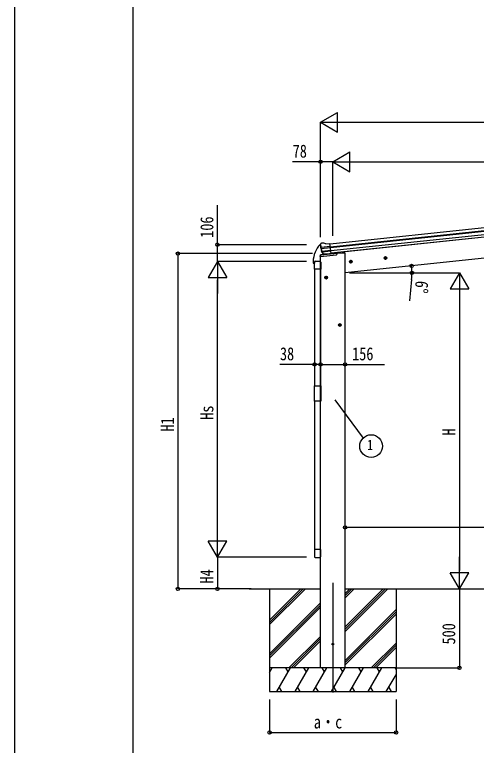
# Model space of a CAD drawing. Units: millimetres, scale not verified. Extents: x -10512 to 10512, y -7425 to 7425.
# Drawn here: x -10512 to -7592, y -4954 to -328 of the extents above; entities that cross this region are included whole.
import ezdxf
from ezdxf.enums import TextEntityAlignment as Align

# ---------------------------------------------------------------- set-up
doc = ezdxf.new("R2010")
doc.units = ezdxf.units.MM
doc.header["$LTSCALE"] = 30
for name, color, linetype in [('0-3_YKK_12', 2, 'Continuous'), ('0-4_YKK_13', 4, 'Continuous'), ('0-5_YKK_A1', 4, 'Continuous'), ('0-6_YKK_D', 6, 'Continuous'), ('0-7_YKK_ZWAK', 7, 'Continuous')]:
    doc.layers.add(name, color=color, linetype=linetype)
doc.styles.add('ＭＳ ゴシック', font='')
doc.styles.get('ＭＳ ゴシック').set_extended_font_data('MS Gothic')

msp = doc.modelspace()

# ---------------------------------------------------------------- linework, layer by layer
at = {"layer": '0-3_YKK_12'}
msp.add_line((-8499.71, -3925.09), (-8499.71, -4618.41), dxfattribs=at)
at = {"layer": '0-4_YKK_13'}
for p, q in [((-8579.75, -1786.93), (-8579.83, -1785.06)), ((-8578.46, -1782.17), (-8579.16, -1783.03)), ((-8574.96, -1777.85), (-8578.46, -1782.17)), ((-8515.35, -1796.9), (-8575.09, -1803.18)), ((-8574.96, -1777.85), (-8574.96, -1777.85)), ((-8574.34, -1809.02), (-8514.74, -1802.75)), ((-8571.6, -1776.02), (-8571.6, -1776.02)), ((-8544.03, -1779.16), (-8517.51, -1776.37)), ((-8510.73, -1840.92), (-8517.51, -1776.37)), ((-8579.89, -1858.84), (-8578.65, -1849.43)), ((-8578.88, -1858.74), (-8477.36, -1848.07)), ((-8577.66, -1849.49), (-8578.88, -1858.74)), ((-8578.88, -1858.74), (-8577.66, -1849.49)), ((-8577.14, -1849.5), (-8578.35, -1858.68)), ((-8577.66, -1849.49), (-8577.76, -1848.56)), ((-8577.76, -1848.56), (-8577.66, -1849.49)), ((-8472.89, -1838.48), (-8577.66, -1849.49)), ((-8577.66, -1849.49), (-8472.89, -1838.48)), ((-8472.89, -1838.55), (-8577.14, -1849.5)), ((-8576.22, -1849.91), (-8576.27, -1849.41)), ((-8472.89, -1839.05), (-8576.22, -1849.91)), ((-8556.83, -1844.58), (-8570.53, -1828.82)), ((-8570.04, -1825.23), (-8513.01, -1819.24)), ((-8555.89, -1843.94), (-8568.94, -1828)), ((-8567.71, -1829.5), (-8512.54, -1823.7)), ((-8546.53, -1844.69), (-8554.22, -1845.5)), ((-8554.13, -1845.26), (-8510.75, -1840.7)), ((-8546.26, -1844.75), (-8546.53, -1844.69)), ((-8520.92, -1842.09), (-8546.26, -1844.75)), ((-8520.67, -1841.97), (-8520.92, -1842.09)), ((-8510.73, -1840.92), (-8520.67, -1841.97)), ((-8507.89, -1841.22), (-8507.89, -1842.73)), ((-8472.89, -1843.09), (-8472.89, -1838.48)), ((-8623.71, -1890.38), (-8623.71, -1902.13)), ((-8616.45, -1895.37), (-8616.45, -1902.13)), ((-8616.21, -1938.87), (-8616.21, -1895.17)), ((-8610.71, -1889.67), (-8581.71, -1889.67)), ((-8610.45, -1889.37), (-8577.21, -1889.37)), ((-8578.88, -1858.74), (-8579.89, -1858.84)), ((-8576.21, -1895.17), (-8576.21, -1938.87)), ((-8623.21, -1902.63), (-8616.95, -1902.63)), ((-8576.21, -1938.87), (-8616.21, -1938.87)), ((-8616.21, -3714.87), (-8616.21, -3758.57)), ((-8576.21, -3714.87), (-8616.21, -3714.87)), ((-8576.21, -3758.57), (-8576.21, -3714.87)), ((-8610.71, -3764.07), (-8581.71, -3764.07))]:
    msp.add_line(p, q, dxfattribs=at)
for points in [[(-8558.12, -1774.61), (-8558.12, -1774.61), (-8571.6, -1776.02)], [(-8544.03, -1779.16), (-8556.83, -1774.75), (-8556.83, -1774.75)], [(-8577.76, -1848.56), (-8472.89, -1837.54), (-8472.89, -1838.48)]]:
    msp.add_lwpolyline(points, dxfattribs=at)
msp.add_lwpolyline([(-8616.21, -2677.87), (-8576.21, -2677.87), (-8576.21, -2775.87), (-8616.21, -2775.87)], close=True, dxfattribs=at)
msp.add_circle((-8499.46, -4313.32), 5, dxfattribs=at)
for centre, radius, start, end in [((-8471.45, -1890.38), 152.26, 135.14293, 180), ((-8378.85, -1765.82), 202, 186, 197.86084), ((-8579.03, -1783.34), 0.5, 86.79478, 135.14293), ((-8385.92, -1767.87), 192.44, 185.42422, 190.5729), ((-8619.81, -1810.53), 45.32, 6.35482, 9.32878), ((-8571.08, -1781), 5, 96.04426, 140.95574), ((-8557.8, -1777.59), 3, 71.02369, 95.97631), ((-8578.38, -1853.08), 3.66, 78.7113, 94.17753), ((-8578.38, -1853.08), 3.66, 78.7113, 94.17753), ((-8577.65, -1849.56), 1, 96, 172.5), ((-8577.12, -1809.39), 2.74, 7.56588, 12.97849), ((-8574.24, -1810.37), 1.35, 94.08073, 96.8395), ((-8378.85, -1765.82), 200.2, 192.46117, 197.79991), ((-8568.26, -1826.85), 3, 197.86084, 221), ((-8566.62, -1826.1), 3, 197.79991, 219.30889), ((-8554.57, -1842.61), 2.99, 220.99261, 266.7283), ((-8477.89, -1843.09), 5, 276, 0), ((-8610.45, -1895.37), 6, 90, 180), ((-8610.71, -1895.17), 5.5, 90, 180), ((-8581.71, -1895.17), 5.5, 0, 90), ((-8623.21, -1902.13), 0.5, 180, 270), ((-8616.95, -1902.13), 0.5, 270, 0), ((-8610.71, -3758.57), 5.5, 180, 270), ((-8581.71, -3758.57), 5.5, 270, 0)]:
    msp.add_arc(centre, radius, start, end, dxfattribs=at)
for centre, major_axis, ratio, start_param, end_param in [((-8576.83, -1784.92), (1.9, 2.34), 0.995767, 1.5707963, 2.2972137), ((-8573.28, -1780.54), (-5.48, -2.51), 0.24881, 5.8190815, 5.8226003), ((-8577.62, -1786.08), (-0.38, 5.97), 0.020485, 4.7140547, 5.6117533), ((-8376.55, -1787.77), (-20.92, 199.05), 0.994373, 1.5554317, 1.5718064), ((-8556.87, -1842.53), (-1.71, 2.84), 0.040856, 4.1415604, 4.1696818), ((-8554.44, -1842.28), (-0.51, 2.96), 0.642905, 2.0792573, 3.037247), ((-8554.48, -1842.38), (-3.02, -2.79), 0.650902, 0.9542299, 1.0270405), ((-8554.53, -1842.51), (-1.1, -2.8), 0.997631, 0.3902369, 0.4789948)]:
    msp.add_ellipse(centre, major_axis=major_axis, ratio=ratio, start_param=start_param, end_param=end_param, dxfattribs=at)
at = {"layer": '0-5_YKK_A1'}
for p, q in [((-8517.3, -1778.36), (-6521.22, -1568.56)), ((-8515.32, -1797.26), (-6519.23, -1587.46)), ((-8514.89, -1801.44), (-6518.79, -1591.64)), ((-8512.79, -1821.29), (-6516.7, -1611.5)), ((-6514.94, -1628.23), (-8511.03, -1838.03)), ((-6514.84, -1629.23), (-8440.13, -1831.59)), ((-6494.37, -1760.81), (-8421.71, -1963.38)), ((-8440.13, -1831.59), (-8439.52, -1837.38)), ((-8421.71, -4463.38), (-8421.71, -1837.38)), ((-8577.21, -4463.38), (-8577.21, -1858.56)), ((-8375.55, -1891.16), (-8395.44, -1893.25)), ((-8386.28, -1884.74), (-8392.35, -1889.15)), ((-8392.35, -1889.15), (-8391.57, -1896.62)), ((-8391.57, -1896.62), (-8384.71, -1899.67)), ((-8384.45, -1902.15), (-8386.54, -1882.26)), ((-8379.42, -1887.79), (-8386.28, -1884.74)), ((-8156.75, -1868.16), (-8176.64, -1870.26)), ((-8167.48, -1861.75), (-8173.56, -1866.16)), ((-8173.56, -1866.16), (-8172.77, -1873.62)), ((-8172.77, -1873.62), (-8165.91, -1876.67)), ((-8165.65, -1879.16), (-8167.74, -1859.26)), ((-8160.63, -1864.8), (-8167.48, -1861.75)), ((-8615.21, -1938.87), (-8615.21, -2677.87)), ((-8577.21, -1938.87), (-8577.21, -2677.87)), ((-8542.71, -1985.43), (-8549.21, -1989.18)), ((-8542.71, -2002.93), (-8542.71, -1982.93)), ((-8536.21, -1989.18), (-8542.71, -1985.43)), ((-8532.71, -1992.93), (-8552.71, -1992.93)), ((-8549.21, -1989.18), (-8549.21, -1996.69)), ((-8549.21, -1996.69), (-8542.71, -2000.44)), ((-8445.71, -2292.93), (-8465.71, -2292.93)), ((-8455.71, -2285.43), (-8462.21, -2289.18)), ((-8462.21, -2289.18), (-8462.21, -2296.69)), ((-8462.21, -2296.69), (-8455.71, -2300.44)), ((-8455.71, -2302.93), (-8455.71, -2282.93)), ((-8449.21, -2289.18), (-8455.71, -2285.43)), ((-8615.21, -2775.87), (-8615.21, -3714.87)), ((-8577.21, -3714.87), (-8577.21, -2775.87)), ((-9028.35, -3963.38), (-8577.21, -3963.38)), ((-8899.71, -4190.01), (-8673.08, -3963.38)), ((-8899.71, -4175.87), (-8687.22, -3963.38)), ((-8899.71, -4161.73), (-8701.36, -3963.38)), ((-8899.71, -3963.44), (-8899.71, -4613.38)), ((-8421.71, -3963.38), (-5773.23, -3963.38)), ((-8421.71, -4232.51), (-8152.58, -3963.38)), ((-8421.71, -4218.37), (-8166.72, -3963.38)), ((-8421.71, -4204.23), (-8180.86, -3963.38)), ((-8421.71, -4020.32), (-8364.77, -3963.38)), ((-8421.71, -4006.18), (-8378.91, -3963.38)), ((-8421.71, -3992.04), (-8393.05, -3963.38)), ((-8099.71, -3963.44), (-8099.71, -4613.38)), ((-8899.71, -4373.86), (-8577.71, -4051.86)), ((-8899.71, -4388), (-8577.71, -4066)), ((-8899.71, -4402.14), (-8577.71, -4080.15)), ((-8421.71, -4416.36), (-8099.71, -4094.36)), ((-8421.71, -4430.5), (-8099.71, -4108.5)), ((-8421.71, -4444.64), (-8099.71, -4122.64)), ((-8777.1, -4463.38), (-8577.71, -4263.99)), ((-8762.96, -4463.38), (-8577.71, -4278.13)), ((-8748.82, -4463.38), (-8577.71, -4292.28)), ((-8256.6, -4463.38), (-8099.71, -4306.49)), ((-8242.46, -4463.38), (-8099.71, -4320.63)), ((-8228.32, -4463.38), (-8099.71, -4334.78)), ((-8099.71, -4463.38), (-8899.71, -4463.38)), ((-8899.71, -4492.32), (-8883, -4463.38)), ((-8898, -4489.36), (-8899.71, -4486.4)), ((-8854.13, -4613.38), (-8767.53, -4463.38)), ((-8782.53, -4489.36), (-8797.53, -4463.38)), ((-8738.66, -4613.38), (-8652.06, -4463.38)), ((-8667.06, -4489.36), (-8682.06, -4463.38)), ((-8623.19, -4613.38), (-8536.59, -4463.38)), ((-8551.59, -4489.36), (-8566.59, -4463.38)), ((-8507.72, -4613.38), (-8421.12, -4463.38)), ((-8436.12, -4489.36), (-8451.12, -4463.38)), ((-8392.25, -4613.38), (-8305.65, -4463.38)), ((-8320.65, -4489.36), (-8335.65, -4463.38)), ((-8276.78, -4613.38), (-8190.18, -4463.38)), ((-8205.18, -4489.36), (-8220.18, -4463.38)), ((-8099.71, -4472.05), (-8104.71, -4463.38)), ((-8161.32, -4613.38), (-8099.71, -4506.68)), ((-8899.71, -4613.38), (-8099.71, -4613.38)), ((-8839.14, -4587.4), (-8824.14, -4613.38)), ((-8723.66, -4587.4), (-8708.67, -4613.38)), ((-8608.19, -4587.4), (-8593.2, -4613.38)), ((-8492.72, -4587.4), (-8477.72, -4613.38)), ((-8377.25, -4587.4), (-8362.26, -4613.38)), ((-8261.79, -4587.4), (-8246.79, -4613.38)), ((-8146.32, -4587.4), (-8131.32, -4613.38))]:
    msp.add_line(p, q, dxfattribs=at)
for points in [[(-8421.71, -1837.38), (-8441.71, -1837.38), (-8472.89, -1840.66)], [(-8384.71, -1899.67), (-8378.64, -1895.26), (-8379.42, -1887.79)], [(-8165.91, -1876.67), (-8159.84, -1872.26), (-8160.63, -1864.8)], [(-8542.71, -2000.44), (-8536.21, -1996.69), (-8536.21, -1989.18)], [(-8455.71, -2300.44), (-8449.21, -2296.69), (-8449.21, -2289.18)]]:
    msp.add_lwpolyline(points, dxfattribs=at)
for centre, radius in [((-8385.49, -1892.21), 8.5), ((-8385.49, -1892.21), 7.7), ((-8385.49, -1892.21), 6.5), ((-8166.7, -1869.21), 8.5), ((-8166.7, -1869.21), 7.7), ((-8166.7, -1869.21), 6.5), ((-8542.71, -1992.93), 8.5), ((-8542.71, -1992.93), 7.7), ((-8542.71, -1992.93), 6.5), ((-8455.71, -2292.93), 8.5), ((-8455.71, -2292.93), 7.7), ((-8455.71, -2292.93), 6.5)]:
    msp.add_circle(centre, radius, dxfattribs=at)
at = {"layer": '0-6_YKK_D'}
for p, q in [((-8577.71, -1009.99), (-8469.46, -947.49)), ((-8469.46, -1072.49), (-8469.46, -947.49)), ((-8577.71, -1727.4), (-8577.71, -1008.99)), ((-8577.71, -1009.99), (-8469.46, -1072.49)), ((-8577.71, -1009.99), (-8361.2, -1009.99)), ((-8452.71, -1009.99), (-6584.33, -1009.99)), ((-8499.46, -1259.99), (-8391.21, -1197.49)), ((-8391.21, -1322.49), (-8391.21, -1197.49)), ((-8577.21, -1737.4), (-8577.21, -1258.99)), ((-8499.46, -1729.23), (-8499.46, -1258.99)), ((-8499.46, -1729.23), (-8499.46, -1258.99)), ((-8499.46, -1259.99), (-8391.21, -1322.49)), ((-8499.46, -1259.99), (-8282.95, -1259.99)), ((-8374.46, -1259.99), (-6584.33, -1259.99)), ((-8665.59, -1784.56), (-9230.68, -1784.56)), ((-8627.71, -1840.88), (-9480.68, -1840.88)), ((-9479.68, -1840.88), (-9479.68, -3963.38)), ((-9229.68, -1890.37), (-9288.27, -1991.85)), ((-8666.49, -1890.37), (-9230.68, -1890.37)), ((-8666.49, -1890.37), (-9230.68, -1890.37)), ((-9229.68, -1890.37), (-9171.09, -1991.85)), ((-9229.68, -1890.37), (-9229.68, -2093.34)), ((-8394.42, -1963.38), (-7697.8, -1963.38)), ((-8347.35, -1963.38), (-7997.8, -1963.38)), ((-7698.8, -1963.38), (-7757.39, -2064.87)), ((-7698.8, -1963.38), (-7640.2, -2064.87)), ((-7698.8, -1963.38), (-7698.8, -2166.36)), ((-9288.27, -1991.85), (-9171.09, -1991.85)), ((-9229.68, -3646.18), (-9229.68, -2007.55)), ((-8000.93, -2005.83), (-8014.51, -2140.48)), ((-7757.39, -2064.87), (-7640.2, -2064.87)), ((-7698.8, -2080.57), (-7698.8, -3846.19)), ((-8615.21, -2513.95), (-8615.21, -2543.93)), ((-8577.21, -2508.85), (-8577.21, -2543.93)), ((-8487.86, -2765.96), (-8308.07, -3008.61)), ((-9229.68, -3763.37), (-9229.68, -3560.39)), ((-6302.26, -3575.8), (-8421.71, -3574.19)), ((-9229.68, -3763.37), (-9288.27, -3661.88)), ((-9171.09, -3661.88), (-9288.27, -3661.88)), ((-9229.68, -3763.37), (-9171.09, -3661.88)), ((-8665.21, -3763.37), (-9230.68, -3763.37)), ((-8665.21, -3763.37), (-9230.68, -3763.37)), ((-9229.68, -3763.37), (-9229.68, -3963.38)), ((-7698.8, -3963.38), (-7698.8, -3760.41)), ((-7698.8, -3963.38), (-7757.39, -3861.89)), ((-7640.2, -3861.89), (-7757.39, -3861.89)), ((-7698.8, -3963.38), (-7640.2, -3861.89)), ((-9029.35, -3963.38), (-9480.68, -3963.38)), ((-9016.48, -3963.38), (-9230.68, -3963.38)), ((-8098.71, -3963.38), (-7697.8, -3963.38)), ((-7698.8, -3963.38), (-7698.8, -4463.38)), ((-8098.71, -4463.38), (-7697.8, -4463.38)), ((-8899.71, -4664.32), (-8899.71, -4873.63)), ((-8099.71, -4664.32), (-8099.71, -4873.63)), ((-8899.71, -4872.63), (-8099.71, -4872.63))]:
    msp.add_line(p, q, dxfattribs=at)
for points in [[(-8499.46, -1259.99), (-8577.21, -1259.99), (-8755.04, -1259.99)], [(-9229.68, -1890.37), (-9229.68, -1784.56), (-9229.68, -1535.56)], [(-8577.21, -2542.93), (-8615.21, -2542.93), (-8835.55, -2542.93)], [(-8577.21, -2542.93), (-8421.71, -2542.93), (-8171.88, -2542.93)]]:
    msp.add_lwpolyline(points, dxfattribs=at)
for centre, radius in [((-8577.21, -1259.99), 10.62), ((-9229.68, -1784.56), 10.62), ((-9479.68, -1840.88), 10.62), ((-8001.11, -1919.18), 10.62), ((-7998.8, -1963.38), 10.62), ((-8615.21, -2542.93), 10.62), ((-8577.21, -2542.93), 10.62), ((-8577.21, -2542.93), 10.62), ((-8421.71, -2542.93), 10.62), ((-8257.34, -3059.71), 72), ((-8421.71, -3574.19), 10.62), ((-9479.68, -3963.38), 10.62), ((-9229.68, -3963.38), 10.62), ((-7698.8, -4463.38), 10.62), ((-8899.71, -4872.63), 10.62), ((-8099.71, -4872.63), 10.62)]:
    msp.add_circle(centre, radius, dxfattribs=at)
for start, end in [(0, 6), (354.23974, 0)]:
    msp.add_arc((-8421.71, -1963.38), 422.91, start, end, dxfattribs=at)
at = {"layer": '0-7_YKK_ZWAK'}
msp.add_line((-9762.45, -6312.5), (-9762.45, 6937.5), dxfattribs=at)
msp.add_lwpolyline([(-10512.5, -7425), (10512.5, -7425), (10512.5, 7425), (-10512.5, 7425)], close=True, dxfattribs=at)

# ---------------------------------------------------------------- texts
at = {"layer": '0-6_YKK_D', "style": 'ＭＳ ゴシック', "width": 0.8}
for s, height, p in [('78', 82.48, (-8753.38, -1258.32)), ('38', 82.48, (-8833.88, -2541.27)), ('156', 82.48, (-8377.54, -2541.27)), ('1', 65.98, (-8281.34, -3104.71)), ('a・c', 82.48, (-8619.71, -4871.83))]:
    msp.add_text(s, height=height, dxfattribs=at).set_placement(p, align=Align.BOTTOM_LEFT)
for s, rotation, p in [('106', 90, (-9230.93, -1740.81)), ('6°', 264.24, (-7999.44, -2007.65)), ('Hs', 90, (-9230.68, -2892.87)), ('H1', 90, (-9480.48, -2968.13)), ('H', 90, (-7699.8, -2993.38)), ('H4', 90, (-9231.68, -3929.37)), ('500', 90, (-7700.46, -4315.38))]:
    msp.add_text(s, height=82.48, rotation=rotation, dxfattribs=at).set_placement(p, align=Align.BOTTOM_LEFT)

doc.saveas('drawing.dxf')
